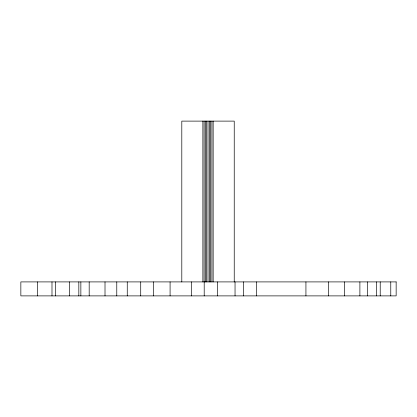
<?xml version="1.0" encoding="UTF-8"?>
<svg xmlns="http://www.w3.org/2000/svg" width="417" height="417" viewBox="0 0 417 417"><rect width="100%" height="100%" fill="white"/><g stroke="black" fill="none" stroke-linecap="round" stroke-linejoin="round"><path stroke-width="0.63" d="M390.771 281.908L390.771 295.888M380.221 281.908L380.221 295.888M376.4 281.908L376.4 295.888M367.393 281.908L367.393 295.888M359.892 281.908L359.892 295.888M344.406 281.908L344.406 295.888M328.601 281.908L328.601 295.888M305.932 281.908L305.932 295.888M256.377 281.908L256.377 295.888M243.512 281.908L243.512 295.888M235.042 281.908L235.042 295.888M234.234 281.908L234.234 121.112L181.802 121.112L181.802 281.908M217.523 281.908L217.523 295.888M213.155 121.112L213.155 281.908M211.919 121.112L211.919 281.908M210.642 121.112L210.642 281.908M209.339 121.112L209.339 281.908M208.015 121.112L208.015 281.908M206.696 121.112L206.696 281.908M205.388 121.112L205.388 281.908M204.2 281.908L204.2 295.888M204.111 121.112L204.111 281.908M202.881 121.112L202.881 281.908M191.309 281.908L191.309 295.888M170.084 281.908L170.084 295.888M153.31 281.908L153.31 295.888M140.717 281.908L140.717 295.888M127.258 281.908L127.258 295.888M116.776 281.908L116.776 295.888M105.011 281.908L105.011 295.888M89.181 281.908L89.181 295.888M80.862 281.908L80.862 295.888M78.829 281.908L78.829 295.888M69.608 281.908L69.608 295.888M55.325 281.908L55.325 295.888M51.989 281.908L51.989 295.888M37.379 281.908L37.379 295.888M396.15 281.908L20.85 281.908L20.85 295.888L396.15 295.888L396.15 281.908"/></g></svg>
